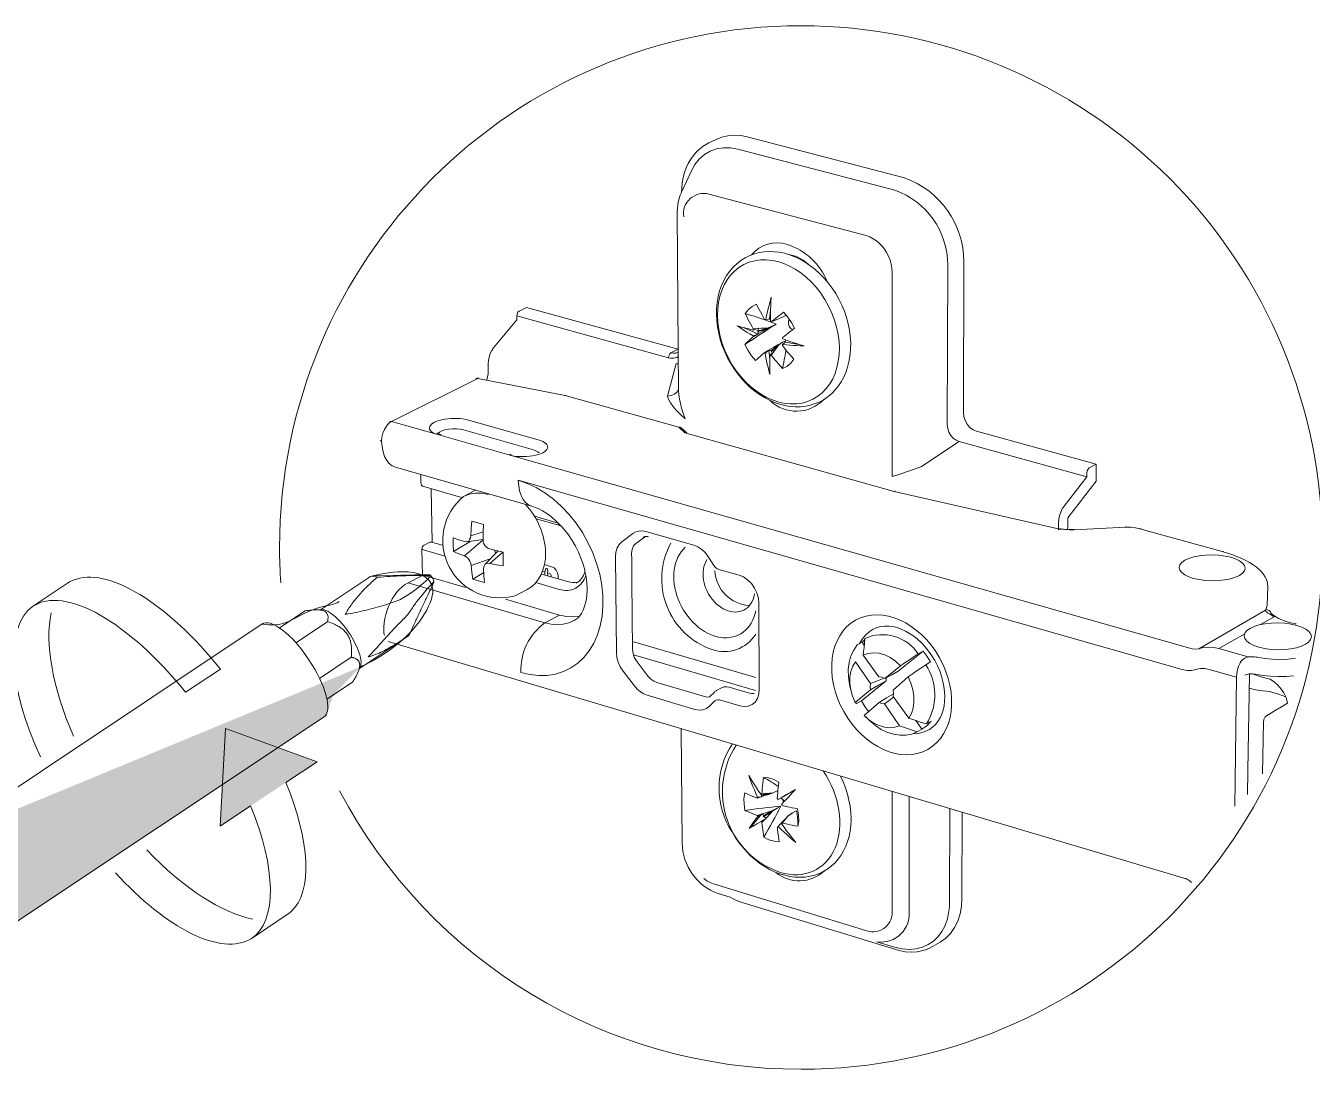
# Model space of a CAD drawing. Header units: metres. Extents: x -6.4 to 35.9, y -8.9 to 6.5.
# Drawn here: x 22.851 to 23.661, y -6.866 to -6.209 of the extents above; entities that cross this region are included whole.
import ezdxf

# ---------------------------------------------------------------- set-up
doc = ezdxf.new("R2010")
doc.units = ezdxf.units.M
doc.header["$MEASUREMENT"] = 0
for name, color, linetype, lineweight in [('PDF17_Geometry_Num_Penna__1_Num_Penna__255_Num_Penna__255_Num_Penna__255', 255, 'Continuous', 18), ('PDF17_Geometry_Num_Penna__7_Num_Penna__7_Num_Penna__7_Num_Penna__7', 7, 'Continuous', 18), ('PDF17_Solid Fills_Num_Penna__7_Num_Penna__7_Num_Penna__7_Num_Penna__7', 7, 'Continuous', 18)]:
    doc.layers.add(name, color=color, linetype=linetype, lineweight=lineweight)

msp = doc.modelspace()

# ---------------------------------------------------------------- hatches: boundary and pattern name
at = {"layer": 'PDF17_Geometry_Num_Penna__1_Num_Penna__255_Num_Penna__255_Num_Penna__255', "linetype": 'Continuous', "lineweight": 18}
for points in [[(23.04828, -6.57165, 0.006677), (23.06937, -6.55551)], [(23.06162, -6.61285), (22.79114, -6.72463), (22.83075, -6.78269), (23.04013, -6.6428), (23.0448, -6.63029)]]:
    msp.add_hatch(color=255, dxfattribs=at).paths.add_polyline_path(points)
at = {"layer": 'PDF17_Geometry_Num_Penna__7_Num_Penna__7_Num_Penna__7_Num_Penna__7', "linetype": 'Continuous', "lineweight": 18}
for points in [[(22.97675, -6.65144), (22.97331, -6.71295), (23.03446, -6.67247)], [(23.01782, -6.76681), (22.99283, -6.78393), (23.01674, -6.76763)]]:
    msp.add_hatch(color=7, dxfattribs=at).paths.add_polyline_path(points)
at = {"layer": 'PDF17_Solid Fills_Num_Penna__7_Num_Penna__7_Num_Penna__7_Num_Penna__7', "linetype": 'Continuous', "lineweight": 18}
msp.add_hatch(color=7, dxfattribs=at).paths.add_polyline_path([(22.88084, -6.5582), (22.8786, -6.55922), (22.85525, -6.57476)])

# ---------------------------------------------------------------- linework, layer by layer
at = {"layer": 'PDF17_Geometry_Num_Penna__1_Num_Penna__255_Num_Penna__255_Num_Penna__255', "color": 255, "linetype": 'Continuous', "lineweight": 18, "flags": 128}
for points in [[(22.88084, -6.5582), (22.8786, -6.55922), (22.85525, -6.57476)], [(22.95147, -6.62857), (22.97369, -6.61427)], [(22.99258, -6.7002), (22.97331, -6.71295), (22.97675, -6.65144), (23.03446, -6.67247), (23.01478, -6.68549)], [(23.01782, -6.76681), (23.01674, -6.76763), (22.99283, -6.78393)]]:
    msp.add_lwpolyline(points, dxfattribs=at)
at = {"layer": 'PDF17_Geometry_Num_Penna__1_Num_Penna__255_Num_Penna__255_Num_Penna__255', "color": 255, "linetype": 'Continuous', "lineweight": 18}
for points in [[(22.97369, -6.61427), (22.94028, -6.57263), (22.90227, -6.54918), (22.88084, -6.5582)], [(22.97369, -6.61427), (22.94028, -6.57263), (22.90227, -6.54918), (22.88084, -6.5582)], [(22.85525, -6.57476), (22.87572, -6.56113), (22.91618, -6.58479), (22.95147, -6.62857)], [(22.85525, -6.57476), (22.87572, -6.56113), (22.91618, -6.58479), (22.95147, -6.62857)], [(23.01478, -6.68549), (23.02973, -6.72203), (23.03215, -6.75433), (23.01782, -6.76681)], [(23.01478, -6.68549), (23.02973, -6.72203), (23.03215, -6.75433), (23.01782, -6.76681)], [(22.99283, -6.78393), (23.00971, -6.77269), (23.0085, -6.73928), (22.99258, -6.7002)], [(22.99283, -6.78393), (23.00971, -6.77269), (23.0085, -6.73928), (22.99258, -6.7002)]]:
    msp.add_open_spline(points, degree=3, dxfattribs=at)
at = {"layer": 'PDF17_Geometry_Num_Penna__7_Num_Penna__7_Num_Penna__7_Num_Penna__7', "color": 7, "linetype": 'Continuous', "lineweight": 18, "flags": 128}
for points in [[(23.04862, -6.69077, 0.278345), (23.3391, -6.86594, 0.414209), (23.66743, -6.53761, 0.414216), (23.3391, -6.20929, 0.41421), (23.01078, -6.53761, 0.0167), (23.01153, -6.55987)], [(23.44963, -6.46443), (23.44746, -6.46354), (23.44545, -6.46202), (23.44372, -6.46005), (23.44242, -6.45776), (23.4416, -6.45525), (23.44135, -6.45275), (23.4416, -6.35791, 0.31966), (23.40417, -6.30506), (23.30526, -6.27926)], [(23.26524, -6.32954, -0.5386), (23.28116, -6.31519), (23.38013, -6.34139), (23.38239, -6.34216), (23.3846, -6.34332), (23.38657, -6.34462), (23.38846, -6.34623), (23.39014, -6.34795), (23.39165, -6.34992), (23.39301, -6.35205), (23.39415, -6.35427), (23.39518, -6.35676), (23.39588, -6.35926), (23.39633, -6.36193), (23.39649, -6.36452), (23.39646, -6.49294), (23.40002, -6.49186), (23.40326, -6.49084), (23.40625, -6.48986), (23.4092, -6.48884), (23.41215, -6.48776), (23.41359, -6.48724), (23.41495, -6.4867), (23.43872, -6.47095), (23.43671, -6.47014), (23.43488, -6.46879), (23.43336, -6.46706), (23.4322, -6.46501), (23.43147, -6.46271), (23.43122, -6.46034), (23.43147, -6.35984, 0.319226), (23.39817, -6.31285), (23.29923, -6.28694)], [(23.35557, -6.3703, 0.220268), (23.33048, -6.34692, 0.305406), (23.30797, -6.35352)], [(23.31055, -6.41987), (23.30784, -6.41692), (23.30555, -6.41352), (23.30374, -6.40982, 0.003829), (23.32342, -6.39703), (23.32068, -6.39842), (23.32109, -6.39826)], [(23.50216, -6.52598), (23.50228, -6.5259), (23.5024, -6.52586), (23.50248, -6.52586), (23.50261, -6.52583), (23.5027, -6.52583), (23.50281, -6.52583), (23.50441, -6.52606), (23.50609, -6.52619), (23.50778, -6.52627), (23.50941, -6.52631), (23.51106, -6.52623), (23.51114, -6.52631), (23.51118, -6.52643), (23.50815, -6.52648), (23.50511, -6.52635), (23.50216, -6.52598), (23.39772, -6.50229), (23.26602, -6.4655), (23.26208, -6.46198), (23.19058, -6.44201), (23.13555, -6.43127), (23.13579, -6.43115), (23.13604, -6.4311, 0.155843), (23.13444, -6.43135), (23.13497, -6.43119), (23.13555, -6.43127), (23.08117, -6.45837)], [(23.12542, -6.50614), (23.10156, -6.49929, -0.348822), (23.09975, -6.49695), (23.09963, -6.4917), (23.08372, -6.48715)], [(23.09135, -6.56006), (23.09184, -6.55994), (23.09245, -6.55998), (23.17782, -6.58503, 0.25331), (23.16277, -6.61632), (23.1684, -6.61763), (23.17393, -6.61824), (23.17938, -6.61808), (23.18459, -6.61725), (23.18955, -6.61566), (23.19422, -6.6134), (23.19849, -6.61045), (23.20234, -6.60684), (23.2057, -6.60266), (23.20862, -6.59791), (23.21091, -6.59265), (23.21268, -6.58696), (23.21382, -6.58089), (23.2144, -6.57453), (23.21431, -6.56797), (23.21362, -6.56124), (23.21235, -6.55444), (23.21042, -6.54768), (23.20796, -6.54099), (23.20497, -6.53451), (23.20144, -6.52824), (23.19746, -6.52233), (23.19308, -6.51679), (23.18828, -6.51175), (23.18324, -6.50725), (23.17791, -6.50327), (23.17236, -6.49995), (23.16675, -6.49729), (23.16109, -6.49531), (23.5792, -6.61443), (23.58216, -6.61501), (23.58498, -6.61497), (23.58769, -6.61443), (23.5904, -6.61385), (23.59327, -6.61385), (23.59618, -6.61439), (23.61324, -6.61927), (23.61218, -6.70036)], [(23.14227, -6.50433), (23.13813, -6.50352), (23.13407, -6.50343), (23.13026, -6.50409), (23.12669, -6.50544, 0.810286), (23.15917, -6.56797), (23.16667, -6.56404)], [(23.1132, -6.53623), (23.10676, -6.53435, 0.205296), (23.10492, -6.53455), (23.1018, -6.53611, 0.27285), (23.10045, -6.53836), (23.10074, -6.53882), (23.10143, -6.53915), (23.11481, -6.54304)], [(23.25716, -6.53492, 0.465013), (23.28308, -6.6018, 0.351581), (23.31063, -6.59212)], [(23.28484, -6.55227, 0.376963), (23.30658, -6.57421), (23.30805, -6.57211), (23.30912, -6.56965), (23.30978, -6.56686)], [(23.05638, -6.57304, -0.008008), (23.05872, -6.56996, -0.01724), (23.06126, -6.56703, -0.02167), (23.06663, -6.5615, -0.013299), (23.07241, -6.55633, 0.250762), (23.06787, -6.55594), (23.06676, -6.55669), (23.03661, -6.57676)], [(23.05419, -6.5763, 0.016315), (23.05216, -6.57974, 0.001342), (23.05842, -6.57855, 0.009051), (23.06463, -6.5772, 0.009157), (23.07078, -6.57567, 0.00947), (23.07684, -6.57392, 0.004977), (23.08173, -6.57229, 0.007189), (23.08654, -6.57051, 0.008925), (23.09067, -6.56812, 0.011386), (23.09458, -6.56545, 0.006099), (23.09841, -6.56255, 0.00637), (23.10208, -6.55941, 0.000942), (23.10416, -6.55741)], [(23.10246, -6.5552, 0.010957), (23.09541, -6.55524, 0.003777), (23.08848, -6.55545, 0.002981), (23.08033, -6.55582, 0.006001), (23.07241, -6.55633)], [(23.17216, -6.55969), (23.18685, -6.56395, 0.428492), (23.20362, -6.5553)], [(23.10292, -6.56464, 0.013046), (23.09945, -6.5688, 0.011023), (23.09541, -6.57411, 0.007656), (23.0916, -6.57985, 0.005464), (23.08534, -6.58617, 0.007061), (23.08066, -6.59108, 0.002607), (23.07609, -6.59613, 0.001362), (23.07298, -6.59959)], [(23.10622, -6.56315, -0.005724), (23.10433, -6.56714, 0.002243), (23.1012, -6.57374, 0.004763), (23.09814, -6.58021, 0.000663), (23.09515, -6.58664, -0.000818), (23.09227, -6.59303, 0.002711), (23.08845, -6.59554)], [(23.03806, -6.57732, 0.044216), (23.03642, -6.57697, 0.03682), (23.03392, -6.57682)], [(23.05079, -6.58931, 0.040289), (23.04822, -6.58743, 0.034742), (23.04536, -6.58594)], [(23.05563, -6.59781, 0.039736), (23.05497, -6.59542, 0.04512), (23.05394, -6.5932, 0.033066), (23.05255, -6.5911)], [(23.3919, -6.62), (23.40166, -6.61213), (23.40416, -6.61045), (23.40687, -6.60864), (23.40974, -6.60672), (23.4129, -6.60459, 0.369274), (23.37931, -6.59491), (23.37902, -6.59782), (23.37878, -6.60052), (23.37853, -6.60303), (23.37833, -6.60537), (23.38809, -6.6189)], [(23.08017, -6.6006, -0.015651), (23.07567, -6.60301, -0.02214), (23.07117, -6.60499, -0.011567), (23.06665, -6.60651, 0.001509), (23.0698, -6.60306)], [(23.05773, -6.62077, 0.014595), (23.05936, -6.61778, 0.028947), (23.06059, -6.61491, 0.032633), (23.06108, -6.6132, 0.034589), (23.06125, -6.61168, 0.061125), (23.0611, -6.61031, 0.093382), (23.06063, -6.6092)], [(23.39715, -6.63145), (23.40695, -6.64497), (23.40941, -6.6458), (23.41207, -6.6467), (23.41499, -6.64764), (23.4181, -6.64867, 0.291744), (23.41765, -6.61135), (23.41457, -6.61353), (23.4117, -6.61553), (23.40904, -6.61738), (23.40658, -6.6191), (23.39711, -6.62739)], [(23.29448, -6.75773), (23.28702, -6.75544, -0.312967), (23.26426, -6.72358), (23.26372, -6.65166)], [(23.28402, -6.74934), (23.38047, -6.77877, 0.558944), (23.39641, -6.76578), (23.39641, -6.69107)], [(23.38727, -6.78578, 0.486533), (23.40719, -6.76606), (23.40724, -6.69431)], [(23.31145, -6.70623), (23.31006, -6.70569), (23.30875, -6.70518), (23.30755, -6.70468), (23.30641, -6.70419), (23.30518, -6.70365), (23.30383, -6.70303, -0.012069), (23.32646, -6.70037)], [(23.32125, -6.70357), (23.32375, -6.70193), (23.32646, -6.70037, -0.016814), (23.31564, -6.7198), (23.31539, -6.71817), (23.31518, -6.71668), (23.31502, -6.71529), (23.31486, -6.71387), (23.31469, -6.71231), (23.31453, -6.71062), (23.31429, -6.71034), (23.31399, -6.71005), (23.31252, -6.71087), (23.31121, -6.7116), (23.31005, -6.71231), (23.30891, -6.71295), (23.30768, -6.71365), (23.30641, -6.7144), (23.30727, -6.71313), (23.30813, -6.71189), (23.30895, -6.71074), (23.30981, -6.7096), (23.31075, -6.70836), (23.31182, -6.70698)], [(23.337, -6.70201), (23.33761, -6.70587), (23.33765, -6.70955), (23.33704, -6.71301, 0.076799), (23.33614, -6.70328), (23.33343, -6.70484)]]:
    msp.add_lwpolyline(points, format="xyb", dxfattribs=at)
for points in [[(23.28103, -6.28304), (23.27996, -6.28357), (23.27758, -6.28501), (23.27533, -6.28673), (23.27324, -6.2887), (23.27136, -6.29087), (23.26963, -6.29329), (23.26811, -6.29591), (23.26684, -6.2987), (23.26577, -6.30166), (23.26495, -6.30482), (23.26434, -6.3081), (23.26401, -6.31149), (23.26393, -6.31404), (23.27008, -6.30064)], [(23.28103, -6.28304), (23.28558, -6.28083)], [(23.28558, -6.28083), (23.28919, -6.27939), (23.293, -6.27853), (23.29698, -6.2782), (23.30112, -6.27845), (23.30526, -6.27927)], [(23.27009, -6.30063), (23.27229, -6.29665), (23.27504, -6.29321), (23.27828, -6.29038), (23.28197, -6.2882), (23.28595, -6.28677), (23.29021, -6.28607), (23.29469, -6.28611), (23.29923, -6.28694)], [(23.26364, -6.31466), (23.2631, -6.31592), (23.26262, -6.31724), (23.26196, -6.3195), (23.26151, -6.32183), (23.26126, -6.32422), (23.26118, -6.32663), (23.26184, -6.41289)], [(23.26364, -6.31466), (23.26393, -6.31404)], [(23.29288, -6.41827), (23.29108, -6.4145), (23.28955, -6.41064), (23.28825, -6.40671), (23.28726, -6.40273), (23.28653, -6.39879), (23.28608, -6.39486), (23.28587, -6.39096), (23.28595, -6.38715), (23.28632, -6.38337), (23.28697, -6.37973), (23.28788, -6.37616), (23.28906, -6.37276), (23.29054, -6.3696), (23.29222, -6.36656), (23.29423, -6.36378), (23.2964, -6.36123), (23.29874, -6.35902), (23.30129, -6.35706), (23.30403, -6.35533), (23.3069, -6.35393), (23.30977, -6.35287), (23.31276, -6.35208), (23.31588, -6.3516), (23.319, -6.35139), (23.32219, -6.35148), (23.32544, -6.35185), (23.32868, -6.3525), (23.33187, -6.35344), (23.3352, -6.35472), (23.33847, -6.35623), (23.34167, -6.35808), (23.3418, -6.35816)], [(23.33556, -6.35431), (23.33487, -6.35406), (23.3331, -6.35357), (23.33142, -6.35332)], [(23.33536, -6.35479), (23.33548, -6.35455), (23.33556, -6.35431)], [(23.34368, -6.35939), (23.34229, -6.3582), (23.34044, -6.3568), (23.33856, -6.35566), (23.33667, -6.35476), (23.33556, -6.35431)], [(23.3418, -6.35816), (23.34474, -6.36013), (23.34782, -6.36254), (23.35078, -6.36517), (23.35361, -6.36804), (23.35622, -6.37111), (23.35869, -6.3744), (23.36094, -6.37785), (23.36299, -6.38145), (23.3648, -6.38514), (23.3664, -6.38895), (23.36771, -6.39285), (23.36878, -6.39682), (23.3696, -6.40076), (23.37013, -6.40469), (23.37038, -6.40868), (23.37033, -6.41257), (23.37029, -6.41351)], [(23.31994, -6.3951), (23.31994, -6.39243), (23.31994, -6.39002), (23.31998, -6.38773), (23.32007, -6.38543), (23.32018, -6.38288), (23.32035, -6.38013), (23.31961, -6.38272), (23.319, -6.3851), (23.31843, -6.38727), (23.31793, -6.3894), (23.3174, -6.39166), (23.31687, -6.3942)], [(23.16163, -6.38891), (23.16089, -6.38957), (23.16032, -6.39071), (23.16015, -6.39195)], [(23.16618, -6.38665), (23.16162, -6.38891)], [(23.16618, -6.38665), (23.26168, -6.41285), (23.25716, -6.41515)], [(23.31113, -6.38456), (23.30833, -6.38587), (23.30596, -6.38788), (23.30403, -6.39047), (23.30489, -6.39224), (23.30572, -6.39387), (23.30649, -6.39535), (23.30728, -6.39678), (23.30814, -6.39834), (23.30907, -6.40006)], [(23.31687, -6.3942), (23.31654, -6.39416), (23.31621, -6.39416), (23.31522, -6.39243), (23.31436, -6.39084), (23.31359, -6.38941), (23.31281, -6.38792), (23.31199, -6.38633), (23.31113, -6.38457)], [(23.31998, -6.38826), (23.31924, -6.39366), (23.31941, -6.39391)], [(23.3206, -6.39547), (23.32191, -6.39444), (23.3231, -6.39346), (23.32424, -6.39256), (23.3254, -6.3917), (23.32663, -6.39072), (23.32806, -6.38961)], [(23.32806, -6.38961), (23.33076, -6.39261), (23.33311, -6.39601), (23.33491, -6.3997)], [(23.16015, -6.39195), (23.1602, -6.39425), (23.14555, -6.412)], [(23.26188, -6.41746), (23.26086, -6.41798), (23.25987, -6.41831), (23.25889, -6.41852), (23.2579, -6.41856), (23.25688, -6.41847), (23.25569, -6.41823), (23.16015, -6.39194)], [(23.30895, -6.40076), (23.30698, -6.40031), (23.3053, -6.39989), (23.3037, -6.39948), (23.30215, -6.39908), (23.3005, -6.39864), (23.29878, -6.39809), (23.3005, -6.39924), (23.30215, -6.40031), (23.3037, -6.40128), (23.30526, -6.40224), (23.30694, -6.40322), (23.30891, -6.40432)], [(23.30338, -6.39941), (23.31207, -6.40334)], [(23.31687, -6.3942), (23.31871, -6.39396)], [(23.31756, -6.40011), (23.32109, -6.39825)], [(23.31797, -6.39953), (23.32068, -6.39842)], [(23.31924, -6.39366), (23.31871, -6.39396)], [(23.31994, -6.39395), (23.31965, -6.39391), (23.31941, -6.39391)], [(23.31994, -6.3951), (23.32027, -6.39527), (23.3206, -6.39547)], [(23.32252, -6.39466), (23.32203, -6.39494), (23.3206, -6.39547)], [(23.32519, -6.39379), (23.32392, -6.39424), (23.3224, -6.39477)], [(23.32827, -6.39227), (23.32518, -6.39379)], [(23.32748, -6.39264), (23.32778, -6.39256), (23.32827, -6.39227)], [(23.32986, -6.3915), (23.32777, -6.39256)], [(23.33187, -6.39407), (23.33126, -6.39527), (23.33118, -6.39678), (23.33163, -6.39834), (23.33257, -6.39966), (23.3338, -6.40056)], [(23.30374, -6.40982), (23.30464, -6.409), (23.30551, -6.40823), (23.30629, -6.40748), (23.30711, -6.40675), (23.30801, -6.40597), (23.30903, -6.4051)], [(23.31158, -6.40363), (23.30903, -6.4051), (23.30895, -6.4047), (23.30891, -6.40432)], [(23.30891, -6.40432), (23.31158, -6.40363)], [(23.31161, -6.39986), (23.30895, -6.40076), (23.30903, -6.40039), (23.30907, -6.40006)], [(23.30907, -6.40006), (23.31161, -6.39986)], [(23.31797, -6.39953), (23.31519, -6.40039), (23.31215, -6.40133), (23.31137, -6.40133)], [(23.31137, -6.40133), (23.31215, -6.40175)], [(23.31158, -6.40362), (23.31207, -6.40334)], [(23.31215, -6.39957), (23.31161, -6.39986)], [(23.31756, -6.40011), (23.31515, -6.4015), (23.31223, -6.40322), (23.31207, -6.40335)], [(23.31215, -6.39957), (23.31231, -6.39982), (23.3122, -6.40056), (23.31215, -6.40134)], [(23.31756, -6.40011), (23.31498, -6.40089), (23.31215, -6.40175), (23.31215, -6.40248), (23.31223, -6.40322)], [(23.31231, -6.39982), (23.31392, -6.3997), (23.31539, -6.39961), (23.31797, -6.39953)], [(23.33491, -6.3997), (23.33351, -6.40081), (23.33224, -6.40179), (23.33109, -6.40268), (23.32995, -6.40359), (23.32876, -6.40454), (23.32744, -6.40556)], [(23.32744, -6.40556), (23.32753, -6.40594), (23.32757, -6.40634)], [(23.32753, -6.40991), (23.32991, -6.41011), (23.33212, -6.41027), (23.33417, -6.41044), (23.3363, -6.41055), (23.33864, -6.41069), (23.34118, -6.4108), (23.33864, -6.41007), (23.33634, -6.40933), (23.3342, -6.40864), (23.33216, -6.40798), (23.32999, -6.4072), (23.32757, -6.40634)], [(23.32933, -6.40851), (23.32917, -6.40831), (23.32925, -6.40766), (23.32933, -6.40695)], [(23.14215, -6.42212), (23.14227, -6.41995), (23.14273, -6.41778), (23.14342, -6.41564), (23.1444, -6.41368), (23.14555, -6.41199)], [(23.26164, -6.41478), (23.26024, -6.41528), (23.25873, -6.41541), (23.25716, -6.41515), (23.25643, -6.41585), (23.25585, -6.41695), (23.25569, -6.41823)], [(23.26184, -6.41289), (23.26204, -6.43873)], [(23.31584, -6.41515), (23.31485, -6.41605), (23.31395, -6.41683), (23.31309, -6.41757), (23.31231, -6.41827), (23.31149, -6.41904), (23.31055, -6.41987)], [(23.3165, -6.41552), (23.31694, -6.41798), (23.3174, -6.42016), (23.31785, -6.42216), (23.31834, -6.42417), (23.31892, -6.42639), (23.31953, -6.42868), (23.31945, -6.42655), (23.31941, -6.4245), (23.31941, -6.42262), (23.31945, -6.42077), (23.31949, -6.41871), (23.31961, -6.41646)], [(23.31838, -6.41369), (23.31892, -6.41343)], [(23.31949, -6.41934), (23.31892, -6.41343)], [(23.32441, -6.41015), (23.32199, -6.41158), (23.31908, -6.41327)], [(23.31908, -6.41327), (23.31969, -6.41355), (23.32035, -6.4138)], [(23.31961, -6.41646), (23.3217, -6.41466)], [(23.3217, -6.41466), (23.32027, -6.4165)], [(23.32047, -6.41476), (23.32035, -6.4138), (23.32248, -6.41187), (23.32441, -6.41015)], [(23.32047, -6.41475), (23.32068, -6.41392)], [(23.32207, -6.41417), (23.32138, -6.41409), (23.32068, -6.41392), (23.32302, -6.41187), (23.32506, -6.41003)], [(23.3217, -6.41466), (23.32219, -6.41441), (23.32208, -6.41417)], [(23.32506, -6.41003), (23.32375, -6.41191), (23.32298, -6.41298), (23.32207, -6.41417)], [(23.32728, -6.40864), (23.32441, -6.41015)], [(23.32929, -6.40757), (23.32748, -6.40851), (23.32507, -6.41003)], [(23.3288, -6.4088), (23.32753, -6.4099), (23.32744, -6.41027), (23.32736, -6.4106)], [(23.32744, -6.425), (23.33023, -6.42368), (23.33265, -6.42168), (23.33458, -6.41909), (23.33323, -6.41757), (23.33199, -6.41618), (23.33085, -6.41486), (23.32978, -6.41356), (23.32863, -6.41216), (23.32736, -6.4106)], [(23.32958, -6.41335), (23.32925, -6.41536), (23.32884, -6.41782), (23.32855, -6.41929), (23.32827, -6.42094), (23.32789, -6.42281), (23.32744, -6.425)], [(23.32933, -6.40851), (23.3288, -6.4088)], [(23.33774, -6.40978), (23.32933, -6.40851)], [(23.14125, -6.43214), (23.14179, -6.43024), (23.14211, -6.42827), (23.14223, -6.42639), (23.14215, -6.42212)], [(23.26623, -6.45664), (23.26303, -6.45378), (23.26045, -6.45111), (23.25844, -6.44874), (23.25684, -6.44652), (23.25565, -6.44438), (23.25524, -6.44331), (23.25503, -6.44234), (23.26045, -6.42188)], [(23.26045, -6.42188), (23.26123, -6.42204), (23.26192, -6.42212)], [(23.32744, -6.425), (23.32609, -6.42343), (23.32486, -6.42208), (23.32379, -6.42077), (23.32268, -6.41945), (23.3215, -6.41802), (23.32027, -6.4165), (23.31994, -6.41646), (23.31961, -6.41646)], [(23.25503, -6.44234), (23.25745, -6.44193), (23.25954, -6.44107), (23.2611, -6.43971), (23.26204, -6.43807)], [(23.26204, -6.43873), (23.26221, -6.44144), (23.26261, -6.44426), (23.26319, -6.44705), (23.26393, -6.44992), (23.26491, -6.45308), (23.26623, -6.45664)], [(23.19058, -6.44201), (23.19086, -6.44189), (23.19115, -6.44189), (23.19119, -6.44193)], [(23.11103, -6.46682), (23.08118, -6.45837), (23.07954, -6.45948), (23.07806, -6.46117), (23.07679, -6.46329), (23.07585, -6.46571), (23.07527, -6.46829), (23.07507, -6.4708)], [(23.08007, -6.45846), (23.08061, -6.45828), (23.08118, -6.45836)], [(23.11062, -6.46596), (23.11156, -6.46505), (23.113, -6.46428), (23.11493, -6.46366), (23.11718, -6.46321), (23.1196, -6.46297), (23.1221, -6.46297), (23.12448, -6.46321), (23.12661, -6.46366)], [(23.12661, -6.46366), (23.17065, -6.47612), (23.17221, -6.4767), (23.17344, -6.47736), (23.17425, -6.47813)], [(23.12965, -6.45747), (23.17364, -6.46989)], [(23.26208, -6.46198), (23.26254, -6.4619), (23.26303, -6.46194)], [(23.26303, -6.46194), (23.26332, -6.46206), (23.26356, -6.46227)], [(23.26356, -6.46227), (23.26729, -6.46555), (23.26701, -6.46546)], [(23.07413, -6.47006), (23.07438, -6.47046), (23.07507, -6.4708)], [(23.08372, -6.48715), (23.08167, -6.48625), (23.07982, -6.48482), (23.07822, -6.48281), (23.07691, -6.48039), (23.07597, -6.47751), (23.07536, -6.47428), (23.07507, -6.4708)], [(23.1098, -6.46546), (23.10988, -6.46555), (23.11009, -6.46567), (23.11041, -6.46587), (23.11095, -6.46612), (23.1116, -6.46637), (23.11246, -6.46665)], [(23.11246, -6.46665), (23.11177, -6.46657), (23.11103, -6.46681)], [(23.11103, -6.46682), (23.15507, -6.47933)], [(23.26602, -6.4655), (23.26651, -6.46542), (23.26701, -6.46546)], [(23.43873, -6.47096), (23.51906, -6.49305), (23.51909, -6.49071)], [(23.44963, -6.46444), (23.52496, -6.48511), (23.52057, -6.48753)], [(23.15655, -6.47912), (23.15584, -6.47908), (23.15507, -6.47933)], [(23.15507, -6.47933), (23.58531, -6.60131)], [(23.52496, -6.48511), (23.52487, -6.49589), (23.50716, -6.51885)], [(23.52057, -6.48753), (23.51983, -6.48826), (23.5193, -6.48941), (23.5191, -6.49072)], [(23.16958, -6.51171), (23.09963, -6.4917)], [(23.16109, -6.49531), (23.16134, -6.4988), (23.16191, -6.50204), (23.16286, -6.50491), (23.16413, -6.50737), (23.16573, -6.50938), (23.16753, -6.51081), (23.16958, -6.51171)], [(23.5047, -6.51163), (23.51906, -6.49305)], [(23.10685, -6.5344), (23.10627, -6.50064)], [(23.13424, -6.50159), (23.12669, -6.50544)], [(23.39772, -6.50229), (23.39801, -6.50217), (23.39834, -6.50217)], [(23.18811, -6.52418), (23.1875, -6.52349), (23.18471, -6.52074), (23.18192, -6.51836), (23.1791, -6.51631), (23.17631, -6.51459), (23.17397, -6.51339), (23.17172, -6.51241), (23.16958, -6.51171)], [(23.50126, -6.52209), (23.50142, -6.51987), (23.50187, -6.51762), (23.50261, -6.51541), (23.50355, -6.51335), (23.5047, -6.51163)], [(23.17127, -6.51791), (23.18623, -6.52221)], [(23.17225, -6.51959), (23.18717, -6.52385), (23.18672, -6.52356), (23.18643, -6.52304), (23.18631, -6.52229)], [(23.50696, -6.52623), (23.50708, -6.52472), (23.50712, -6.52325), (23.50716, -6.51885)], [(23.1319, -6.5211), (23.13145, -6.52574), (23.13112, -6.53033), (23.13092, -6.5316), (23.13046, -6.53267), (23.12985, -6.53337), (23.12915, -6.53381), (23.1282, -6.53406), (23.12714, -6.5339)], [(23.13908, -6.5277), (23.13112, -6.53033)], [(23.1319, -6.5211), (23.13555, -6.52217), (23.13928, -6.52324)], [(23.13928, -6.52324), (23.13908, -6.52791), (23.13895, -6.53259)], [(23.18816, -6.52418), (23.18717, -6.52385)], [(23.20304, -6.55263), (23.20292, -6.55198), (23.20185, -6.54816), (23.20054, -6.54431), (23.19894, -6.54058), (23.1971, -6.53682), (23.19496, -6.53315), (23.19266, -6.52972), (23.19016, -6.52648), (23.18811, -6.52418)], [(23.23326, -6.52882), (23.22625, -6.53402)], [(23.24138, -6.52758), (23.23917, -6.52718), (23.23704, -6.52726), (23.23502, -6.5278), (23.23326, -6.52882)], [(23.2716, -6.53619), (23.24138, -6.52758)], [(23.50216, -6.52598), (23.50122, -6.52652), (23.50126, -6.52209)], [(23.51118, -6.52644), (23.54341, -6.52492), (23.54657, -6.52492), (23.54968, -6.52524), (23.55251, -6.52583)], [(23.55251, -6.52583), (23.55284, -6.52569), (23.55317, -6.52574)], [(23.60438, -6.54021), (23.55251, -6.52582)], [(23.12034, -6.54013), (23.12017, -6.53586), (23.12017, -6.53156)], [(23.12017, -6.53156), (23.12358, -6.53275), (23.12714, -6.5339)], [(23.13112, -6.53366), (23.12034, -6.54013)], [(23.13895, -6.53283), (23.12726, -6.54296)], [(23.12849, -6.53402), (23.13896, -6.5325)], [(23.13895, -6.53259), (23.13908, -6.53398), (23.13949, -6.53525), (23.1401, -6.53631), (23.14088, -6.53722), (23.1419, -6.53799), (23.14309, -6.53853), (23.14724, -6.53959), (23.1515, -6.54063)], [(23.22625, -6.53402), (23.22453, -6.5357), (23.22325, -6.53792), (23.22247, -6.5405), (23.22223, -6.54337)], [(23.23515, -6.53505), (23.23367, -6.53664), (23.23277, -6.53878), (23.23248, -6.54128)], [(23.23514, -6.53505), (23.24109, -6.53066), (23.24068, -6.53074), (23.24023, -6.53087), (23.23982, -6.53102)], [(23.24306, -6.53087), (23.24237, -6.53074), (23.24174, -6.53066), (23.24121, -6.53066), (23.24109, -6.53066)], [(23.28086, -6.54362), (23.27894, -6.54107), (23.27668, -6.5389), (23.27418, -6.53726), (23.2716, -6.53619)], [(23.10045, -6.53836), (23.10078, -6.55518)], [(23.12034, -6.54013), (23.12374, -6.54157), (23.12726, -6.54296), (23.12833, -6.54349), (23.12932, -6.54431), (23.13005, -6.54526), (23.13067, -6.54629), (23.13116, -6.54751), (23.13145, -6.54886)], [(23.14346, -6.54484), (23.13145, -6.54886)], [(23.1401, -6.54838), (23.14822, -6.53984)], [(23.1513, -6.54058), (23.14322, -6.54759)], [(23.14613, -6.53931), (23.1465, -6.54033), (23.14678, -6.54136)], [(23.1515, -6.54063), (23.15154, -6.54493), (23.15162, -6.54919)], [(23.22223, -6.54337), (23.22285, -6.6038)], [(23.23252, -6.54513), (23.23248, -6.54128)], [(23.23264, -6.55764), (23.23252, -6.54513)], [(23.28423, -6.54886), (23.28086, -6.54362)], [(23.60503, -6.54013), (23.60471, -6.5401), (23.60438, -6.54021)], [(23.13248, -6.55747), (23.1319, -6.55321), (23.13145, -6.54886)], [(23.14322, -6.54759), (23.14203, -6.54746), (23.14104, -6.54772), (23.1403, -6.5482), (23.13973, -6.5489), (23.13932, -6.54989), (23.13924, -6.55112), (23.13949, -6.55543), (23.13985, -6.55961)], [(23.15162, -6.5492), (23.14735, -6.54845), (23.14322, -6.54759)], [(23.17959, -6.55362), (23.17962, -6.55251), (23.17954, -6.55144), (23.17942, -6.55104), (23.17909, -6.55079), (23.17873, -6.55083), (23.17835, -6.55112), (23.17795, -6.55202), (23.17778, -6.55313), (23.17631, -6.55267)], [(23.18209, -6.54969), (23.17758, -6.54837)], [(23.17782, -6.55497), (23.17778, -6.55313)], [(23.18615, -6.55547), (23.18582, -6.55362), (23.18496, -6.55186), (23.18365, -6.55047), (23.18209, -6.54969)], [(23.19898, -6.5592), (23.20013, -6.55817), (23.2012, -6.55682), (23.20206, -6.55534), (23.20275, -6.55366), (23.20304, -6.55264)], [(23.2873, -6.55137), (23.28615, -6.55083), (23.28509, -6.55002), (23.28423, -6.54886)], [(23.30014, -6.55501), (23.2873, -6.55137)], [(22.88084, -6.5582), (22.8786, -6.55922), (22.85525, -6.57476)], [(23.10471, -6.5546), (23.06937, -6.55551)], [(23.07642, -6.59023), (23.07647, -6.58765), (23.07671, -6.58499), (23.07712, -6.58232), (23.07773, -6.57974), (23.07852, -6.57715), (23.07946, -6.57466), (23.08053, -6.57228), (23.08176, -6.56998), (23.08306, -6.56789), (23.0845, -6.56592), (23.08606, -6.56412), (23.0877, -6.56256), (23.0895, -6.56116), (23.09135, -6.56006), (23.10078, -6.55518)], [(23.10087, -6.55514), (23.10119, -6.55509), (23.10172, -6.55523)], [(23.10173, -6.55523), (23.12804, -6.56288)], [(23.10665, -6.56227), (23.10791, -6.55942)], [(23.13937, -6.55334), (23.13248, -6.55747)], [(23.13986, -6.55961), (23.13613, -6.55858), (23.13248, -6.55747)], [(23.17561, -6.55431), (23.19214, -6.55911), (23.19377, -6.55948), (23.19537, -6.55965), (23.19689, -6.55961), (23.19821, -6.5594), (23.19898, -6.5592)], [(23.18094, -6.55403), (23.17959, -6.55361)], [(23.17959, -6.55362), (23.17962, -6.55551)], [(23.18172, -6.55518), (23.18163, -6.55469), (23.18131, -6.55428), (23.18094, -6.55402)], [(23.18176, -6.55612), (23.18172, -6.55518)], [(23.18619, -6.55739), (23.18615, -6.55547)], [(23.19755, -6.56014), (23.1989, -6.55928), (23.19898, -6.5592)], [(23.23285, -6.58138), (23.23264, -6.55764)], [(23.3126, -6.57277), (23.31227, -6.56953), (23.31134, -6.56624), (23.30986, -6.56318), (23.30789, -6.56034), (23.30551, -6.55797), (23.30288, -6.55617), (23.30013, -6.55501)], [(23.633, -6.56215), (23.63267, -6.57404), (23.63226, -6.5754), (23.63189, -6.57642), (23.63152, -6.57712)], [(23.02693, -6.57752), (23.01083, -6.58823)], [(23.03755, -6.57669), (23.03332, -6.57681)], [(23.06191, -6.61181), (23.06205, -6.61076), (23.06207, -6.60957), (23.06193, -6.60823), (23.06166, -6.60677), (23.06126, -6.60524), (23.06074, -6.60358), (23.06012, -6.60185), (23.05934, -6.60007), (23.05848, -6.59826), (23.05752, -6.5964), (23.05649, -6.59453), (23.05536, -6.59266), (23.05416, -6.59086), (23.0529, -6.58909), (23.0516, -6.5874), (23.05029, -6.58573), (23.04893, -6.5842), (23.04757, -6.5828), (23.0462, -6.58148), (23.04487, -6.58031), (23.04358, -6.57931), (23.04233, -6.57845), (23.04115, -6.57774), (23.04, -6.57722), (23.03894, -6.57688), (23.03798, -6.57675), (23.03755, -6.57669)], [(23.15298, -6.57019), (23.18705, -6.58015)], [(23.31284, -6.62685), (23.3126, -6.57277)], [(23.58954, -6.60131), (23.63152, -6.57712), (23.63156, -6.57727), (23.6316, -6.57745), (23.63185, -6.5779), (23.63238, -6.57834), (23.63308, -6.57884), (23.63403, -6.57941), (23.63534, -6.58019), (23.63702, -6.58118), (23.62845, -6.58614)], [(23.63152, -6.57712), (23.63272, -6.57691), (23.63386, -6.57723), (23.63472, -6.57807), (23.63513, -6.57921)], [(22.99983, -6.5857), (22.79114, -6.72463)], [(23.04104, -6.58429), (23.02106, -6.59759)], [(23.19964, -6.58084), (23.19558, -6.58129), (23.19136, -6.58105), (23.18705, -6.58016), (23.17782, -6.58503)], [(23.19636, -6.5836), (23.193, -6.58503), (23.18943, -6.58589), (23.18566, -6.58617), (23.1818, -6.58589), (23.17782, -6.58503)], [(23.23585, -6.60947), (23.23436, -6.60704), (23.23338, -6.60438), (23.23306, -6.60168), (23.23285, -6.58138)], [(23.63484, -6.57892), (23.63484, -6.57896), (23.63497, -6.57908), (23.63526, -6.57929)], [(23.63526, -6.57929), (23.63587, -6.57974), (23.63673, -6.58031), (23.63751, -6.58081), (23.63841, -6.58138)], [(23.63702, -6.58118), (23.63775, -6.58113), (23.63841, -6.58138)], [(23.63841, -6.58138), (23.6398, -6.5822), (23.64141, -6.58298), (23.64325, -6.58372), (23.6453, -6.58437), (23.64752, -6.58499), (23.64985, -6.58547), (23.65079, -6.58569)], [(23.65079, -6.58569), (23.65059, -6.58569), (23.65038, -6.58584)], [(23.06121, -6.61371), (23.09135, -6.59364)], [(23.07675, -6.59274), (23.0765, -6.59155), (23.07642, -6.59023)], [(23.37595, -6.5981), (23.37767, -6.59531), (23.37972, -6.59282), (23.38202, -6.59069), (23.38464, -6.589)], [(23.61848, -6.59187), (23.60225, -6.60127)], [(23.57736, -6.74479), (23.07913, -6.59671)], [(23.31075, -6.61947), (23.23301, -6.59671)], [(23.36968, -6.6239), (23.36898, -6.6191), (23.36889, -6.61443), (23.36943, -6.61), (23.37054, -6.60585), (23.3723, -6.60213), (23.37456, -6.5989)], [(23.37456, -6.59889), (23.37759, -6.59721), (23.3789, -6.59913)], [(23.37759, -6.59721), (23.37841, -6.59634), (23.37923, -6.59552)], [(23.58531, -6.60131), (23.58748, -6.60164), (23.58954, -6.60131)], [(23.62074, -6.60648), (23.60225, -6.60127), (23.59897, -6.60052), (23.59569, -6.60032), (23.59253, -6.60057), (23.58954, -6.60131)], [(23.05596, -6.60669), (23.036, -6.61998)], [(23.22285, -6.6038), (23.22318, -6.6068), (23.22399, -6.60984), (23.2253, -6.61278), (23.22707, -6.61545)], [(23.26331, -6.61377), (23.23359, -6.60508)], [(23.23584, -6.60947), (23.24297, -6.61869)], [(23.37345, -6.60951), (23.37173, -6.61238), (23.3705, -6.61566), (23.36988, -6.6193), (23.36984, -6.62321), (23.37038, -6.62718), (23.37148, -6.6312), (23.37312, -6.63509), (23.38284, -6.62727)], [(23.37345, -6.60951), (23.38288, -6.62324)], [(23.37833, -6.60537), (23.38141, -6.60425), (23.38473, -6.60385), (23.38821, -6.60413), (23.39178, -6.60516), (23.39526, -6.60689), (23.39858, -6.60923), (23.40166, -6.61213)], [(23.41289, -6.60459), (23.41593, -6.6029), (23.40023, -6.61553)], [(23.41593, -6.6029), (23.41847, -6.60614), (23.42069, -6.60966)], [(23.42069, -6.60966), (23.41765, -6.61135)], [(23.61324, -6.61926), (23.61344, -6.61698), (23.61389, -6.61467), (23.61463, -6.61238), (23.61562, -6.61028), (23.61631, -6.60923), (23.61705, -6.60836), (23.61783, -6.60769), (23.61865, -6.60717), (23.61959, -6.60677), (23.62074, -6.60647)], [(23.62074, -6.60648), (23.62181, -6.60639), (23.62279, -6.60635), (23.62373, -6.60639), (23.62463, -6.60644), (23.62558, -6.60655), (23.6266, -6.60672)], [(23.6266, -6.60672), (23.6312, -6.60746), (23.636, -6.60791), (23.64092, -6.60803), (23.64575, -6.60783), (23.65043, -6.60729)], [(22.95147, -6.62857), (22.97369, -6.61427)], [(23.05987, -6.61668), (23.06162, -6.61285)], [(23.22707, -6.61545), (23.2342, -6.62472)], [(23.31047, -6.62764), (23.26331, -6.61377)], [(23.40023, -6.61553), (23.39625, -6.61767), (23.3919, -6.62)], [(23.6214, -6.61721), (23.61984, -6.61751), (23.61864, -6.618)], [(23.62053, -6.67823), (23.6214, -6.61721)], [(23.62139, -6.61721), (23.62337, -6.61714), (23.62533, -6.61738), (23.62988, -6.61816), (23.63468, -6.61865), (23.6396, -6.61882), (23.64448, -6.6187), (23.64924, -6.61828)], [(23.62324, -6.61713), (23.62516, -6.61779), (23.62697, -6.61841), (23.62869, -6.61893), (23.63046, -6.61947), (23.63242, -6.62), (23.63455, -6.6205), (23.63726, -6.62238), (23.6396, -6.62446), (23.64153, -6.62669), (23.64317, -6.62915), (23.64452, -6.63203), (23.64546, -6.63547)], [(23.05675, -6.62233), (23.04065, -6.63304)], [(23.2342, -6.62472), (23.23596, -6.62673), (23.23798, -6.62842), (23.24011, -6.62973), (23.24232, -6.63058)], [(23.24297, -6.6187), (23.24462, -6.62046), (23.24642, -6.62177), (23.24839, -6.62263)], [(23.24839, -6.62263), (23.27841, -6.63144)], [(23.28906, -6.62591), (23.28599, -6.62754)], [(23.30665, -6.62923), (23.29391, -6.6255), (23.29218, -6.62521), (23.29054, -6.62533), (23.28906, -6.62591)], [(23.37042, -6.62734), (23.36967, -6.6239)], [(23.39268, -6.62156), (23.37714, -6.63411)], [(23.38284, -6.62727), (23.38263, -6.62522), (23.38288, -6.62324), (23.38735, -6.62144), (23.39145, -6.61976)], [(23.38284, -6.62726), (23.388, -6.62431), (23.39268, -6.62157)], [(23.3919, -6.62), (23.38998, -6.61915), (23.38809, -6.6189)], [(23.39268, -6.61955), (23.39264, -6.62054), (23.39268, -6.62157)], [(23.40658, -6.6191), (23.40834, -6.623), (23.40953, -6.62701), (23.41019, -6.63103), (23.41023, -6.63498), (23.4097, -6.63866), (23.40859, -6.64203), (23.40694, -6.64497)], [(23.62127, -6.62611), (23.62537, -6.6271), (23.6298, -6.62784), (23.63444, -6.62833), (23.6346, -6.62836), (23.63493, -6.62845), (23.63607, -6.62878), (23.63775, -6.62928), (23.63968, -6.62989)], [(23.24232, -6.63058), (23.27234, -6.63948)], [(23.2784, -6.63145), (23.27996, -6.63173), (23.28144, -6.63169)], [(23.28144, -6.63169), (23.28455, -6.62862), (23.28488, -6.62833), (23.28525, -6.62805), (23.28562, -6.62779), (23.28599, -6.62754)], [(23.28148, -6.63748), (23.28476, -6.63419)], [(23.28476, -6.63419), (23.28566, -6.63362), (23.28669, -6.63338), (23.28783, -6.63354)], [(23.28783, -6.63354), (23.30059, -6.63726)], [(23.30059, -6.63726), (23.30333, -6.63771), (23.30592, -6.63748), (23.30826, -6.63649), (23.31023, -6.63485), (23.31166, -6.63259), (23.31256, -6.62988), (23.31284, -6.62685)], [(23.30666, -6.62923), (23.30817, -6.62952), (23.30965, -6.62947)], [(23.37714, -6.63412), (23.3741, -6.6358)], [(23.38165, -6.64087), (23.37923, -6.6376), (23.37714, -6.63412)], [(23.39735, -6.6298), (23.39301, -6.6323), (23.38833, -6.63505)], [(23.40113, -6.64982), (23.39165, -6.63603), (23.39465, -6.63387), (23.39744, -6.63181)], [(23.39715, -6.63145), (23.39735, -6.62947), (23.39711, -6.62739)], [(23.63968, -6.62989), (23.64215, -6.63071), (23.64428, -6.63157)], [(23.27234, -6.63948), (23.27492, -6.63993), (23.27738, -6.63973), (23.2796, -6.63891), (23.28148, -6.63748)], [(23.37411, -6.63579), (23.37381, -6.63558), (23.37357, -6.63543), (23.37332, -6.63526), (23.37312, -6.6351)], [(23.3789, -6.64329), (23.38834, -6.63505)], [(23.38834, -6.63505), (23.39002, -6.63574), (23.39165, -6.63604)], [(23.63283, -6.64308), (23.63321, -6.6428), (23.63358, -6.6426), (23.63763, -6.64026), (23.64165, -6.63788), (23.64546, -6.63547)], [(22.83075, -6.78269), (23.03877, -6.64421)], [(23.40113, -6.64982), (23.39818, -6.65076), (23.39501, -6.65104), (23.3917, -6.65071), (23.38834, -6.64973), (23.38502, -6.64814), (23.38182, -6.64596), (23.3789, -6.64329)], [(23.37985, -6.64423), (23.38238, -6.64665)], [(23.38239, -6.64665), (23.38592, -6.64961), (23.38964, -6.65206), (23.39354, -6.65396), (23.39748, -6.65518), (23.40137, -6.6558), (23.40519, -6.65572), (23.40879, -6.65498), (23.41215, -6.65363), (23.40908, -6.65256), (23.40621, -6.65158), (23.40359, -6.65067), (23.40113, -6.64981)], [(23.41146, -6.64645), (23.41519, -6.65191)], [(23.41519, -6.65191), (23.41839, -6.64978), (23.42113, -6.64694), (23.4181, -6.64867)], [(23.62978, -6.68005), (23.63025, -6.6474)], [(23.63025, -6.6474), (23.63058, -6.64576), (23.63144, -6.64423), (23.63283, -6.64308)], [(22.99258, -6.7002), (22.97331, -6.71295), (22.97675, -6.65144), (23.03446, -6.67247), (23.01478, -6.68549)], [(23.41994, -6.6522), (23.41663, -6.65367), (23.41302, -6.65457), (23.40925, -6.65485)], [(23.41519, -6.65191), (23.41216, -6.65363)], [(23.31412, -6.69443), (23.31141, -6.69529), (23.31158, -6.695), (23.31178, -6.69475), (23.31068, -6.69233), (23.30973, -6.69012), (23.30887, -6.68802), (23.30801, -6.68589), (23.30715, -6.68361), (23.30624, -6.6811), (23.30752, -6.68327), (23.30875, -6.68528), (23.30994, -6.68713), (23.31113, -6.68893), (23.31244, -6.69086), (23.31392, -6.69295)], [(23.32515, -6.68519), (23.32195, -6.68352), (23.31866, -6.68253), (23.31547, -6.68229), (23.31522, -6.68421), (23.31502, -6.68598), (23.31486, -6.68758), (23.31473, -6.68917), (23.31461, -6.69086), (23.31445, -6.6927)], [(23.31547, -6.68229), (23.31654, -6.6829), (23.31752, -6.68348), (23.3192, -6.68446), (23.32056, -6.68528), (23.3217, -6.68598), (23.32269, -6.68659), (23.32351, -6.68713), (23.32482, -6.68811)], [(23.36386, -6.68142), (23.36394, -6.68151), (23.36561, -6.68516), (23.36709, -6.68893), (23.36833, -6.69275), (23.3693, -6.6966), (23.37, -6.70046), (23.37046, -6.70431), (23.37062, -6.70811), (23.37058, -6.70885)], [(23.62033, -6.69298), (23.62053, -6.67822)], [(23.32121, -6.69218), (23.32371, -6.69098)], [(23.32458, -6.6905), (23.32371, -6.69098)], [(23.32469, -6.69618), (23.32445, -6.6959), (23.32416, -6.69562), (23.32428, -6.69377), (23.32445, -6.69205), (23.32457, -6.69045), (23.32474, -6.68885), (23.32494, -6.68713), (23.32515, -6.68519)], [(23.32687, -6.6993), (23.32839, -6.69763), (23.32983, -6.6961), (23.33113, -6.69471), (23.33253, -6.69324), (23.33404, -6.69164), (23.33573, -6.68987), (23.33367, -6.69107), (23.33175, -6.69218), (23.33003, -6.69315), (23.32839, -6.69409), (23.32663, -6.69508), (23.32469, -6.69618)], [(23.33573, -6.68992), (23.32663, -6.69512), (23.32663, -6.69538)], [(23.30383, -6.70303), (23.30321, -6.69922), (23.30317, -6.69553), (23.30378, -6.69209)], [(23.30378, -6.69209), (23.3051, -6.6927), (23.30637, -6.69324), (23.30755, -6.69373), (23.3087, -6.69423), (23.30998, -6.69471), (23.31141, -6.69529)], [(23.31178, -6.69475), (23.31412, -6.69442)], [(23.31641, -6.6925), (23.31392, -6.69296), (23.3142, -6.69283), (23.31445, -6.6927)], [(23.314, -6.69296), (23.31465, -6.6941)], [(23.31412, -6.69442), (23.31465, -6.69409)], [(23.31445, -6.6927), (23.31641, -6.6925)], [(23.3206, -6.69246), (23.31797, -6.69324), (23.31486, -6.69418), (23.31465, -6.69409)], [(23.3206, -6.69246), (23.31822, -6.69287), (23.31564, -6.69331), (23.31523, -6.69373), (23.31485, -6.69418)], [(23.31535, -6.6927), (23.31564, -6.69331)], [(23.32121, -6.69217), (23.31866, -6.69262), (23.31588, -6.69311), (23.31543, -6.69266)], [(23.3169, -6.69222), (23.3169, -6.69245), (23.31637, -6.69275), (23.31588, -6.69311)], [(23.3169, -6.69222), (23.31641, -6.6925)], [(23.3169, -6.69245), (23.31818, -6.69234), (23.31928, -6.69225), (23.32121, -6.69217)], [(23.3206, -6.69245), (23.32117, -6.69217)], [(23.32469, -6.69618), (23.32609, -6.6954)], [(23.32663, -6.69512), (23.32609, -6.69541)], [(23.32765, -6.69664), (23.32716, -6.69599), (23.32663, -6.69538)], [(23.32834, -6.6964), (23.32765, -6.69664)], [(23.32834, -6.69767), (23.32814, -6.69734), (23.32789, -6.69701), (23.32834, -6.6964)], [(23.30719, -6.71394), (23.31469, -6.70509)], [(23.3142, -6.70537), (23.31469, -6.70509)], [(23.32064, -6.7034), (23.31805, -6.70419), (23.3149, -6.70513)], [(23.3149, -6.70513), (23.31531, -6.70583), (23.31571, -6.70644)], [(23.32417, -6.70164), (23.31527, -6.70705), (23.31596, -6.70681)], [(23.31527, -6.70705), (23.31572, -6.70644), (23.3183, -6.70484), (23.32064, -6.7034)], [(23.31699, -6.70808), (23.31645, -6.70746), (23.31596, -6.70681), (23.31875, -6.70513), (23.32125, -6.70357)], [(23.32125, -6.70357), (23.31937, -6.70562), (23.31822, -6.70681), (23.31699, -6.70808)], [(23.32375, -6.70193), (23.32417, -6.70163), (23.32064, -6.7034)], [(23.33093, -6.70648), (23.32904, -6.70853), (23.32793, -6.70973), (23.32667, -6.71099), (23.32724, -6.7107), (23.32773, -6.71034)], [(23.32687, -6.6993), (23.32708, -6.69963), (23.32724, -6.7)], [(23.32724, -6.7), (23.32896, -6.70041), (23.33056, -6.70074), (23.33204, -6.70107), (23.33356, -6.70135), (23.33515, -6.70168), (23.337, -6.70201)], [(23.32778, -6.71042), (23.32773, -6.71034), (23.32941, -6.70833), (23.33093, -6.70648)], [(23.3283, -6.70984), (23.32814, -6.71001), (23.32798, -6.71013), (23.32957, -6.70824), (23.33101, -6.70653)], [(23.32896, -6.70936), (23.32876, -6.70931), (23.33003, -6.70775), (23.33101, -6.70652)], [(23.33093, -6.70648), (23.33343, -6.70484)], [(23.33101, -6.70653), (23.33396, -6.7046)], [(23.33396, -6.70459), (23.33343, -6.70484)], [(23.38677, -6.7857), (23.39801, -6.78914), (23.40272, -6.79021), (23.40732, -6.79058), (23.4115, -6.79021), (23.41564, -6.78914), (23.41921, -6.78751), (23.42249, -6.78525), (23.42536, -6.7825), (23.42774, -6.77925), (23.42979, -6.77541), (23.43126, -6.77126), (23.43184, -6.76884), (23.43225, -6.76634), (23.4325, -6.76376), (23.43258, -6.76109), (23.43274, -6.70184)], [(23.42675, -6.78594), (23.4302, -6.78348), (23.43319, -6.78041), (23.43574, -6.7768), (23.43778, -6.77274), (23.43926, -6.76823), (23.44016, -6.76339), (23.44044, -6.75831), (23.44061, -6.70418)], [(23.314, -6.71005), (23.3165, -6.70861)], [(23.3165, -6.70862), (23.31453, -6.71062)], [(23.31564, -6.7198), (23.31883, -6.72148), (23.32211, -6.72247), (23.32531, -6.72276), (23.32507, -6.72112), (23.32486, -6.71956), (23.32469, -6.71817), (23.32453, -6.71673), (23.32437, -6.71521), (23.32424, -6.71353)], [(23.3165, -6.70862), (23.31699, -6.70833), (23.31699, -6.70808)], [(23.32617, -6.71152), (23.32478, -6.71328), (23.32449, -6.71341), (23.32424, -6.71353)], [(23.32424, -6.71353), (23.32617, -6.71152)], [(23.32478, -6.71328), (23.32671, -6.71517), (23.32847, -6.71682), (23.33015, -6.71832), (23.33187, -6.71989), (23.33376, -6.72153), (23.33585, -6.72325), (23.33417, -6.7212), (23.33261, -6.71927), (23.33122, -6.71747), (23.32986, -6.71566), (23.32847, -6.7137), (23.32692, -6.71149)], [(23.32667, -6.71099), (23.32667, -6.71123), (23.32617, -6.71152)], [(23.32708, -6.71173), (23.32667, -6.71123)], [(23.32843, -6.70964), (23.32728, -6.71099), (23.32712, -6.71123), (23.32692, -6.71149)], [(23.33704, -6.71301), (23.33523, -6.71267), (23.33356, -6.71234), (23.33204, -6.71206), (23.33056, -6.71173), (23.329, -6.71136), (23.32728, -6.71099)], [(23.32843, -6.70964), (23.32896, -6.70935)], [(23.32848, -6.70964), (23.32859, -6.70947), (23.32876, -6.70931)], [(23.27783, -6.746), (23.27972, -6.74736), (23.28185, -6.74851), (23.28402, -6.74933)], [(23.58076, -6.74581), (23.57736, -6.7448)], [(23.58503, -6.74834), (23.58428, -6.74773), (23.58355, -6.74716), (23.58281, -6.7467), (23.58212, -6.74629), (23.58142, -6.746), (23.58076, -6.74581)], [(23.3026, -6.76126), (23.29964, -6.7602), (23.29673, -6.75892), (23.29448, -6.75773)], [(23.39875, -6.79066), (23.3026, -6.76126)], [(23.01782, -6.76681), (23.01674, -6.76763), (22.99283, -6.78393)], [(23.39875, -6.79066), (23.40092, -6.79128), (23.40469, -6.79198), (23.40846, -6.79218), (23.41216, -6.79198), (23.41487, -6.79152), (23.41749, -6.79078), (23.41999, -6.78976), (23.42241, -6.78853), (23.42675, -6.78594)]]:
    msp.add_lwpolyline(points, dxfattribs=at)
for points in [[(23.3224, -6.39477), (23.32236, -6.39477)], [(23.26168, -6.41285), (23.26175, -6.41289)], [(23.31584, -6.41515), (23.31838, -6.41369), (23.3165, -6.41553), (23.31617, -6.41536)], [(23.54324, -6.52471), (23.54333, -6.52476)], [(23.31145, -6.70623), (23.3142, -6.70537), (23.31182, -6.70698), (23.31166, -6.70661)]]:
    msp.add_lwpolyline(points, close=True, dxfattribs=at)
at = {"layer": 'PDF17_Geometry_Num_Penna__7_Num_Penna__7_Num_Penna__7_Num_Penna__7', "color": 7, "linetype": 'Continuous', "lineweight": 18}
for centre, radius, start, end in [((23.25402, -6.57047), 0.18682, 68.18995, 74.47119), ((23.33618, -6.42808), 0.0238, 225.86707, 316.62008), ((23.10147, -6.56018), 0.0066, 10.34273, 46.19683), ((23.03422, -6.5818), 0.00711, 352.67722, 4.85883), ((23.05772, -6.61058), 0.00312, 43.77175, 62.3655), ((23.33745, -6.68904), 0.04998, 146.21569, 213.35836), ((23.34322, -6.69128), 0.05362, 146.8362, 251.18783), ((23.33803, -6.72438), 0.02302, 230.06588, 313.00353)]:
    msp.add_arc(centre, radius, start, end, dxfattribs=at)
for centre, major_axis, ratio in [((23.32487, -6.40193), (-0.02171, 0.04239), 0.746275), ((23.59799, -6.55041), (-0.02078, 0.00026), 0.393579), ((23.3962, -6.624), (-0.02275, 0.04065), 0.742392), ((23.63931, -6.59352), (-0.02114, 0.00032), 0.39846)]:
    msp.add_ellipse(centre, major_axis=major_axis, ratio=ratio, dxfattribs=at)
for centre, major_axis, ratio, start_param, end_param in [((23.32824, -6.4005), (-0.02321, 0.04513), 0.779777, 1.563558, 4.060135), ((23.12014, -6.46209), (0.01497, 0.00035), 0.382589, 0.873788, 4.049392), ((23.16456, -6.47467), (0.01509, 0.00033), 0.381833, 4.024073, 7.199627), ((23.15123, -6.53317), (-0.01504, 0.03107), 0.722989, 3.159479, 5.130664), ((23.28508, -6.56367), (-0.01536, 0.02863), 0.735858, 0.178461, 3.868157), ((23.29367, -6.55909), (-0.0096, 0.01783), 0.736109, 0.381547, 3.427582), ((23.54301, -6.56553), (0.08998, 0.00403), 0.347299, 6.262238, 7.087955), ((23.1899, -6.55865), (-0.00409, 0.02573), 0.540369, 3.317832, 4.861773), ((23.01846, -6.6118), (-0.01857, 0.02613), 0.340928, 4.605047, 6.28989), ((23.40177, -6.62089), (-0.01766, 0.0316), 0.683184, 3.165937, 6.258605), ((23.02124, -6.61646), (-0.01757, 0.02772), 0.341851, 3.137164, 4.790973), ((23.32603, -6.69953), (-0.02273, 0.04073), 0.734297, 2.489199, 4.829712), ((23.32923, -6.69808), (-0.02462, 0.04307), 0.77146, 1.558307, 4.066031)]:
    msp.add_ellipse(centre, major_axis=major_axis, ratio=ratio, start_param=start_param, end_param=end_param, dxfattribs=at)
for points in [[(22.97369, -6.61427), (22.94028, -6.57263), (22.90227, -6.54918), (22.88084, -6.5582)], [(23.06937, -6.55551), (23.06937, -6.55551), (23.09979, -6.5468), (23.10639, -6.56078)], [(22.85525, -6.57476), (22.87572, -6.56113), (22.91618, -6.58479), (22.95147, -6.62857)], [(23.10639, -6.56078), (23.11017, -6.56878), (23.1008, -6.58437), (23.08845, -6.59554)], [(23.10424, -6.55527), (23.10365, -6.55521), (23.10308, -6.55521), (23.10246, -6.5552)], [(23.10639, -6.56078), (23.10527, -6.56201), (23.10407, -6.56329), (23.10292, -6.56464)], [(23.10416, -6.55741), (23.10465, -6.55741), (23.10467, -6.55639), (23.10514, -6.55639)], [(23.10604, -6.55541), (23.10546, -6.55537), (23.10484, -6.55528), (23.10424, -6.55527)], [(23.10471, -6.5546), (23.10523, -6.55468), (23.10571, -6.55498), (23.10604, -6.55541)], [(23.10514, -6.55639), (23.10561, -6.55639), (23.10559, -6.55542), (23.10604, -6.55542)], [(23.10723, -6.55986), (23.10764, -6.55986), (23.10597, -6.56078), (23.10639, -6.56078)], [(23.10622, -6.56315), (23.10658, -6.56245), (23.10687, -6.56177), (23.10715, -6.56109)], [(23.10797, -6.55899), (23.10832, -6.55899), (23.10684, -6.55986), (23.10723, -6.55986)], [(23.10715, -6.56109), (23.10747, -6.5604), (23.1077, -6.55969), (23.10796, -6.55899)], [(23.10791, -6.55942), (23.10806, -6.55942), (23.10797, -6.55899), (23.10797, -6.55899)], [(22.86025, -6.66938), (22.84039, -6.6263), (22.83741, -6.58793), (22.85525, -6.57476)], [(23.0122, -6.5857), (23.01668, -6.58465), (23.02611, -6.57877), (23.03117, -6.57696)], [(23.03117, -6.57696), (23.02978, -6.57708), (23.02837, -6.5773), (23.02693, -6.57752)], [(23.03117, -6.57696), (23.04061, -6.57359), (23.04535, -6.57383), (23.04828, -6.57165)], [(23.03392, -6.57682), (23.03303, -6.57679), (23.03211, -6.57685), (23.03117, -6.57696)], [(23.03941, -6.57795), (23.03984, -6.57795), (23.03857, -6.57752), (23.03806, -6.57732)], [(23.05638, -6.57304), (23.0556, -6.57412), (23.05484, -6.57518), (23.05419, -6.5763)], [(22.88107, -6.65644), (22.86772, -6.6261), (22.86297, -6.59766), (22.86691, -6.57883)], [(22.99983, -6.5857), (22.99983, -6.5857), (23.00608, -6.58716), (23.0122, -6.5857)], [(23.04035, -6.57879), (23.04077, -6.57879), (23.03896, -6.57795), (23.03941, -6.57795)], [(23.04096, -6.5798), (23.04134, -6.5798), (23.03995, -6.57879), (23.04035, -6.57879)], [(23.0413, -6.5812), (23.04124, -6.58069), (23.04114, -6.58022), (23.04096, -6.5798)], [(23.04104, -6.58429), (23.04113, -6.58374), (23.04122, -6.58322), (23.04127, -6.58271)], [(23.04536, -6.58594), (23.04394, -6.58528), (23.0425, -6.58477), (23.04104, -6.58429)], [(23.05255, -6.5911), (23.05198, -6.59047), (23.05144, -6.58986), (23.05079, -6.58931)], [(23.05607, -6.60078), (23.05598, -6.5998), (23.05586, -6.59879), (23.05563, -6.59781)], [(23.05612, -6.60375), (23.05614, -6.60276), (23.05616, -6.60178), (23.05607, -6.60078)], [(23.08845, -6.59554), (23.07651, -6.60634), (23.06162, -6.61285), (23.06162, -6.61285)], [(23.07298, -6.59959), (23.07191, -6.60072), (23.07087, -6.60191), (23.0698, -6.60306)], [(23.08017, -6.6006), (23.08167, -6.59978), (23.08316, -6.59885), (23.0847, -6.59793)], [(23.0847, -6.59793), (23.08592, -6.59716), (23.08721, -6.59637), (23.08845, -6.59554)], [(23.05706, -6.60696), (23.05743, -6.60696), (23.05558, -6.60669), (23.05596, -6.60669)], [(23.05596, -6.60669), (23.05602, -6.60571), (23.0561, -6.60473), (23.05612, -6.60375)], [(23.05917, -6.60781), (23.05856, -6.60742), (23.05783, -6.60715), (23.05706, -6.60696)], [(23.06063, -6.6092), (23.06097, -6.6092), (23.05964, -6.60842), (23.05997, -6.60842)], [(23.06162, -6.61285), (23.06178, -6.61285), (23.06191, -6.61181), (23.06191, -6.61181)], [(23.05675, -6.62233), (23.0571, -6.62182), (23.0574, -6.62127), (23.05773, -6.62077)], [(23.01478, -6.68549), (23.02973, -6.72203), (23.03215, -6.75433), (23.01782, -6.76681)], [(22.99283, -6.78393), (23.00971, -6.77269), (23.0085, -6.73928), (22.99258, -6.7002)], [(22.92729, -6.72795), (22.95024, -6.75222), (22.97482, -6.76775), (22.99382, -6.77141)], [(22.9074, -6.74225), (22.93955, -6.77742), (22.97398, -6.79514), (22.99308, -6.78373)]]:
    msp.add_open_spline(points, degree=3, dxfattribs=at)

doc.saveas('drawing.dxf')
